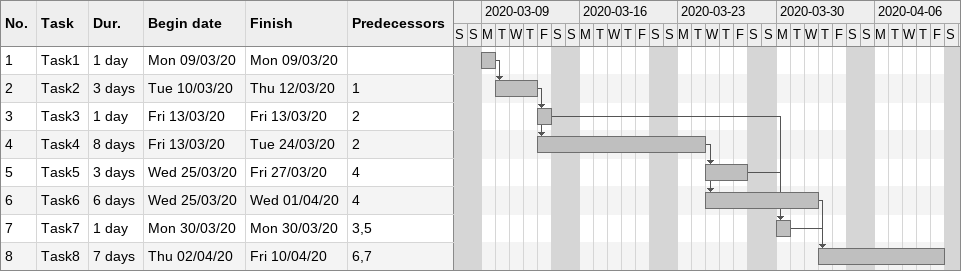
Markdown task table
| ID | Task | Duration | Start | Finish | Predecessors |
|---|---|---|---|---|---|
| 1 | Task1 | 1d | 2020-03-09 | 2020-03-09 |  |
| 2 | Task2 | 3d | 2020-03-10 | 2020-03-12 | 1 |
| 3 | Task3 | 1d | 2020-03-13 | 2020-03-13 | 2 |
| 4 | Task4 | 8d | 2020-03-13 | 2020-03-24 | 2 |
| 5 | Task5 | 3d | 2020-03-25 | 2020-03-27 | 4 |
| 6 | Task6 | 6d | 2020-03-25 | 2020-04-01 | 4 |
| 7 | Task7 | 1d | 2020-03-30 | 2020-03-30 | 3, 5 |
| 8 | Task8 | 7d | 2020-04-02 | 2020-04-10 | 6, 7 |
